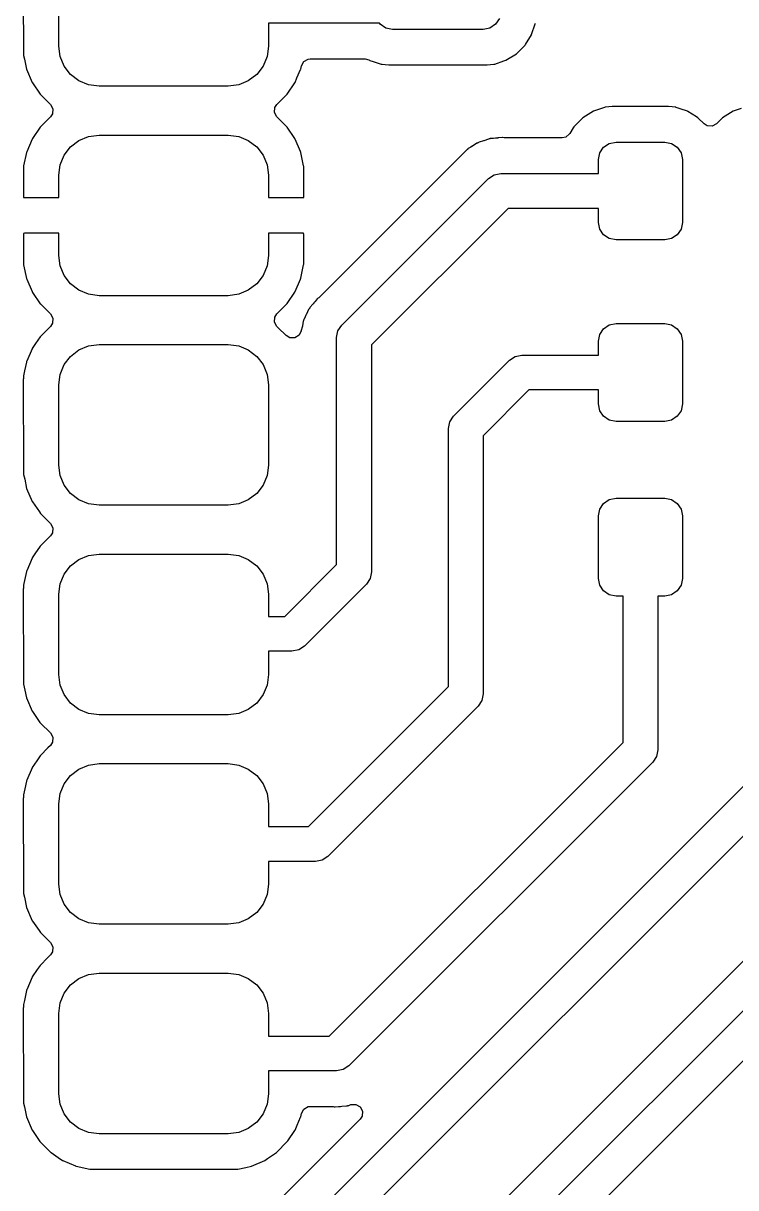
# Model space of a CAD drawing. Extents: x 170.5 to 254.5, y -139.5 to -85.5.
# Drawn here: x 194.77 to 204.96, y -122.57 to -105.9 of the extents above; entities that cross this region are included whole.
import ezdxf

# ---------------------------------------------------------------- set-up
doc = ezdxf.new("R2010")
doc.units = 0
doc.layers.add('BLACK', color=7, linetype='CONTINUOUS')

msp = doc.modelspace()

# ---------------------------------------------------------------- linework, layer by layer
at = {"layer": 'BLACK', "linetype": 'CONTINUOUS'}
for p, q in [((194.766, -104.992), (194.767, -106.308)), ((195.275, -106.225), (195.275, -105.075)), ((201.581, -105.833), (201.527, -105.914)), ((199.864, -105.9), (198.275, -105.9)), ((198.275, -105.9), (198.275, -106.225)), ((199.873, -105.914), (199.864, -105.9)), ((199.954, -105.968), (199.873, -105.914)), ((200.05, -105.987), (199.954, -105.968)), ((201.35, -105.987), (200.05, -105.987)), ((201.446, -105.968), (201.35, -105.987)), ((201.527, -105.914), (201.446, -105.968)), ((202.042, -106.06), (202.093, -105.907)), ((202.093, -105.907), (202.096, -105.899)), ((201.953, -106.205), (202.038, -106.066)), ((202.038, -106.066), (202.042, -106.06)), ((202.038, -106.066), (202.038, -106.066)), ((194.767, -106.308), (194.767, -106.31)), ((194.767, -106.31), (194.767, -106.31)), ((194.767, -106.31), (194.767, -106.316)), ((194.767, -106.316), (194.769, -106.356)), ((194.769, -106.356), (194.77, -106.36)), ((194.77, -106.36), (194.77, -106.36)), ((194.77, -106.36), (194.782, -106.411)), ((195.295, -106.374), (195.275, -106.225)), ((198.275, -106.225), (198.255, -106.374)), ((201.674, -106.429), (201.824, -106.336)), ((201.824, -106.336), (201.949, -106.211)), ((201.949, -106.211), (201.953, -106.205)), ((194.782, -106.411), (194.814, -106.558)), ((195.352, -106.512), (195.295, -106.374)), ((195.443, -106.632), (195.352, -106.512)), ((198.198, -106.512), (198.107, -106.632)), ((198.255, -106.374), (198.198, -106.512)), ((198.737, -106.556), (198.747, -106.508)), ((198.747, -106.508), (198.781, -106.445)), ((198.781, -106.445), (198.844, -106.411)), ((198.844, -106.411), (198.87, -106.408)), ((198.87, -106.408), (199.657, -106.408)), ((199.657, -106.408), (199.714, -106.424)), ((199.714, -106.424), (199.714, -106.423)), ((199.714, -106.423), (199.721, -106.426)), ((199.721, -106.426), (199.727, -106.43)), ((199.727, -106.43), (199.775, -106.445)), ((199.775, -106.445), (199.889, -106.483)), ((199.889, -106.483), (199.889, -106.483)), ((199.889, -106.483), (199.895, -106.485)), ((199.895, -106.485), (199.902, -106.486)), ((199.902, -106.486), (199.902, -106.486)), ((199.902, -106.486), (199.945, -106.49)), ((199.945, -106.49), (200, -106.496)), ((200, -106.496), (201.4, -106.496)), ((201.4, -106.496), (201.404, -106.496)), ((201.404, -106.496), (201.499, -106.486)), ((201.404, -106.496), (201.404, -106.496)), ((201.499, -106.486), (201.506, -106.485)), ((201.499, -106.486), (201.499, -106.486)), ((201.506, -106.485), (201.513, -106.483)), ((201.513, -106.483), (201.645, -106.439)), ((201.513, -106.483), (201.513, -106.483)), ((201.645, -106.439), (201.674, -106.429)), ((194.814, -106.558), (194.895, -106.748)), ((195.562, -106.723), (195.443, -106.632)), ((198.107, -106.632), (197.987, -106.723)), ((198.656, -106.746), (198.683, -106.682)), ((198.683, -106.682), (198.735, -106.561)), ((198.735, -106.561), (198.737, -106.556)), ((198.735, -106.561), (198.735, -106.561)), ((194.895, -106.748), (194.899, -106.753)), ((194.899, -106.753), (194.899, -106.753)), ((194.899, -106.753), (195.007, -106.912)), ((195.701, -106.78), (195.562, -106.723)), ((195.85, -106.8), (195.701, -106.78)), ((197.7, -106.8), (195.85, -106.8)), ((197.849, -106.78), (197.7, -106.8)), ((197.987, -106.723), (197.849, -106.78)), ((198.543, -106.912), (198.652, -106.751)), ((198.652, -106.751), (198.656, -106.746)), ((195.007, -106.912), (195.011, -106.919)), ((195.011, -106.919), (195.032, -106.94)), ((195.032, -106.94), (195.154, -107.061)), ((198.397, -107.06), (198.54, -106.917)), ((198.54, -106.917), (198.543, -106.912)), ((195.154, -107.061), (195.188, -107.123)), ((195.183, -107.194), (195.154, -107.239)), ((195.188, -107.123), (195.183, -107.194)), ((198.362, -107.177), (198.367, -107.107)), ((198.396, -107.24), (198.362, -107.177)), ((198.367, -107.107), (198.396, -107.061)), ((198.396, -107.061), (198.397, -107.06)), ((202.926, -107.158), (202.776, -107.252)), ((203.04, -107.12), (202.926, -107.158)), ((203.087, -107.105), (203.04, -107.12)), ((203.094, -107.102), (203.087, -107.105)), ((203.087, -107.105), (203.087, -107.105)), ((203.101, -107.102), (203.094, -107.102)), ((203.196, -107.092), (203.101, -107.102)), ((203.101, -107.102), (203.101, -107.102)), ((203.2, -107.091), (203.196, -107.092)), ((203.196, -107.092), (203.196, -107.092)), ((204, -107.091), (203.2, -107.091)), ((204.055, -107.097), (204, -107.091)), ((204.098, -107.102), (204.055, -107.097)), ((204.105, -107.102), (204.098, -107.102)), ((204.098, -107.102), (204.098, -107.102)), ((204.111, -107.104), (204.105, -107.102)), ((204.17, -107.124), (204.111, -107.104)), ((204.111, -107.104), (204.111, -107.104)), ((204.273, -107.158), (204.17, -107.124)), ((204.279, -107.162), (204.273, -107.158)), ((204.404, -107.239), (204.279, -107.162)), ((204.279, -107.162), (204.279, -107.162)), ((204.926, -107.158), (204.776, -107.252)), ((205.04, -107.12), (204.926, -107.158)), ((195.154, -107.239), (195.015, -107.379)), ((198.534, -107.377), (198.396, -107.24)), ((202.776, -107.252), (202.651, -107.377)), ((204.423, -107.251), (204.404, -107.239)), ((204.428, -107.256), (204.423, -107.251)), ((204.511, -107.338), (204.428, -107.256)), ((204.556, -107.367), (204.511, -107.338)), ((204.627, -107.372), (204.556, -107.367)), ((204.689, -107.338), (204.627, -107.372)), ((204.716, -107.312), (204.689, -107.338)), ((204.776, -107.252), (204.716, -107.312)), ((195.007, -107.388), (194.898, -107.549)), ((195.015, -107.379), (195.007, -107.388)), ((195.562, -107.577), (195.701, -107.52)), ((195.701, -107.52), (195.85, -107.5)), ((195.85, -107.5), (197.7, -107.5)), ((197.7, -107.5), (197.849, -107.52)), ((197.849, -107.52), (197.987, -107.577)), ((198.542, -107.386), (198.534, -107.377)), ((198.651, -107.548), (198.542, -107.386)), ((202.533, -107.529), (202.479, -107.541)), ((202.586, -107.482), (202.533, -107.529)), ((202.589, -107.477), (202.586, -107.482)), ((202.638, -107.397), (202.589, -107.477)), ((202.647, -107.383), (202.638, -107.397)), ((202.651, -107.377), (202.647, -107.383)), ((202.647, -107.383), (202.647, -107.383)), ((194.892, -107.56), (194.816, -107.739)), ((194.898, -107.549), (194.892, -107.56)), ((195.352, -107.787), (195.443, -107.668)), ((195.443, -107.668), (195.562, -107.577)), ((197.987, -107.577), (198.107, -107.668)), ((198.107, -107.668), (198.198, -107.787)), ((198.657, -107.558), (198.651, -107.548)), ((198.733, -107.737), (198.657, -107.558)), ((201.127, -107.701), (201.123, -107.705)), ((201.131, -107.697), (201.127, -107.701)), ((201.127, -107.701), (201.127, -107.701)), ((201.136, -107.694), (201.131, -107.697)), ((201.173, -107.672), (201.136, -107.694)), ((201.136, -107.694), (201.136, -107.694)), ((201.193, -107.66), (201.173, -107.672)), ((201.197, -107.657), (201.193, -107.66)), ((201.258, -107.617), (201.197, -107.657)), ((201.265, -107.615), (201.258, -107.617)), ((201.27, -107.612), (201.265, -107.615)), ((201.276, -107.609), (201.27, -107.612)), ((201.282, -107.606), (201.276, -107.609)), ((201.289, -107.603), (201.282, -107.606)), ((201.352, -107.583), (201.289, -107.603)), ((201.289, -107.603), (201.289, -107.603)), ((201.356, -107.582), (201.352, -107.583)), ((201.424, -107.557), (201.356, -107.582)), ((201.432, -107.556), (201.424, -107.557)), ((201.437, -107.555), (201.432, -107.556)), ((201.443, -107.553), (201.437, -107.555)), ((201.45, -107.551), (201.443, -107.553)), ((201.458, -107.551), (201.45, -107.551)), ((201.498, -107.547), (201.458, -107.551)), ((201.458, -107.551), (201.458, -107.551)), ((201.523, -107.545), (201.498, -107.547)), ((201.527, -107.545), (201.523, -107.545)), ((201.552, -107.542), (201.527, -107.545)), ((201.556, -107.541), (201.552, -107.542)), ((201.552, -107.542), (201.552, -107.542)), ((201.564, -107.541), (201.556, -107.541)), ((201.574, -107.541), (201.564, -107.541)), ((201.619, -107.537), (201.574, -107.541)), ((201.627, -107.537), (201.619, -107.537)), ((201.619, -107.537), (201.619, -107.537)), ((201.648, -107.54), (201.627, -107.537)), ((201.667, -107.541), (201.648, -107.54)), ((201.648, -107.54), (201.648, -107.54)), ((202.479, -107.541), (201.667, -107.541)), ((203.019, -107.754), (203.073, -107.673)), ((203.073, -107.673), (203.154, -107.619)), ((203.154, -107.619), (203.25, -107.6)), ((203.25, -107.6), (203.95, -107.6)), ((203.95, -107.6), (204.046, -107.619)), ((204.046, -107.619), (204.127, -107.673)), ((204.127, -107.673), (204.181, -107.754)), ((194.812, -107.75), (194.771, -107.941)), ((194.816, -107.739), (194.812, -107.75)), ((195.295, -107.926), (195.352, -107.787)), ((198.198, -107.787), (198.255, -107.926)), ((198.737, -107.748), (198.733, -107.737)), ((198.779, -107.94), (198.737, -107.748)), ((201.054, -107.773), (199.011, -109.816)), ((201.057, -107.77), (201.054, -107.773)), ((201.105, -107.719), (201.057, -107.77)), ((201.11, -107.714), (201.105, -107.719)), ((201.105, -107.719), (201.105, -107.719)), ((201.116, -107.71), (201.11, -107.714)), ((201.12, -107.707), (201.116, -107.71)), ((201.122, -107.705), (201.12, -107.707)), ((201.123, -107.705), (201.122, -107.705)), ((201.123, -107.705), (201.123, -107.705)), ((203, -107.85), (203.019, -107.754)), ((203, -108.05), (203, -107.85)), ((204.181, -107.754), (204.2, -107.85)), ((204.2, -107.85), (204.2, -108.75)), ((194.769, -107.951), (194.767, -107.99)), ((194.767, -107.99), (194.767, -107.994)), ((194.767, -107.994), (194.767, -108.378)), ((194.771, -107.941), (194.769, -107.951)), ((195.275, -108.075), (195.295, -107.926)), ((198.255, -107.926), (198.275, -108.075)), ((198.78, -107.949), (198.779, -107.94)), ((198.783, -107.99), (198.78, -107.949)), ((198.783, -107.994), (198.783, -107.99)), ((198.783, -108.382), (198.783, -107.994)), ((195.275, -108.396), (195.275, -108.075)), ((198.275, -108.075), (198.275, -108.396)), ((199.323, -110.223), (201.423, -108.123)), ((201.423, -108.123), (201.504, -108.069)), ((201.423, -108.123), (201.423, -108.123)), ((201.504, -108.069), (201.6, -108.05)), ((201.6, -108.05), (203, -108.05)), ((194.767, -108.378), (194.771, -108.393)), ((194.771, -108.393), (194.773, -108.394)), ((194.773, -108.394), (194.781, -108.396)), ((194.781, -108.396), (195.275, -108.396)), ((198.275, -108.396), (198.765, -108.396)), ((198.765, -108.396), (198.78, -108.392)), ((198.78, -108.392), (198.781, -108.39)), ((198.781, -108.39), (198.783, -108.382)), ((201.704, -108.55), (199.75, -110.504)), ((203, -108.55), (201.704, -108.55)), ((203, -108.75), (203, -108.55)), ((203.019, -108.846), (203, -108.75)), ((203.073, -108.927), (203.019, -108.846)), ((204.181, -108.846), (204.127, -108.927)), ((204.2, -108.75), (204.181, -108.846)), ((194.769, -108.91), (194.767, -108.918)), ((194.767, -108.918), (194.767, -109.306)), ((194.77, -108.908), (194.769, -108.91)), ((194.785, -108.904), (194.77, -108.908)), ((195.275, -108.904), (194.785, -108.904)), ((195.275, -109.225), (195.275, -108.904)), ((198.769, -108.904), (198.275, -108.904)), ((198.275, -108.904), (198.275, -109.225)), ((198.777, -108.906), (198.769, -108.904)), ((198.779, -108.907), (198.777, -108.906)), ((198.783, -108.922), (198.779, -108.907)), ((198.783, -109.306), (198.783, -108.922)), ((203.154, -108.981), (203.073, -108.927)), ((203.25, -109), (203.154, -108.981)), ((203.95, -109), (203.25, -109)), ((204.046, -108.981), (203.95, -109)), ((204.127, -108.927), (204.046, -108.981)), ((194.767, -109.306), (194.767, -109.31)), ((194.767, -109.31), (194.77, -109.351)), ((194.77, -109.351), (194.771, -109.36)), ((194.771, -109.36), (194.813, -109.552)), ((195.295, -109.374), (195.275, -109.225)), ((198.275, -109.225), (198.255, -109.374)), ((198.738, -109.55), (198.779, -109.359)), ((198.779, -109.359), (198.781, -109.349)), ((198.781, -109.349), (198.783, -109.31)), ((198.783, -109.31), (198.783, -109.306)), ((195.352, -109.512), (195.295, -109.374)), ((195.443, -109.632), (195.352, -109.512)), ((198.198, -109.512), (198.107, -109.632)), ((198.255, -109.374), (198.198, -109.512)), ((194.813, -109.552), (194.817, -109.563)), ((194.817, -109.563), (194.893, -109.742)), ((195.562, -109.723), (195.443, -109.632)), ((198.107, -109.632), (197.987, -109.723)), ((198.658, -109.74), (198.734, -109.561)), ((198.734, -109.561), (198.738, -109.55)), ((194.893, -109.742), (194.899, -109.752)), ((194.899, -109.752), (195.008, -109.914)), ((195.701, -109.78), (195.562, -109.723)), ((195.85, -109.8), (195.701, -109.78)), ((197.7, -109.8), (195.85, -109.8)), ((197.849, -109.78), (197.7, -109.8)), ((197.987, -109.723), (197.849, -109.78)), ((198.543, -109.912), (198.652, -109.751)), ((198.652, -109.751), (198.658, -109.74)), ((198.974, -109.847), (198.945, -109.882)), ((198.979, -109.841), (198.974, -109.847)), ((198.974, -109.847), (198.974, -109.847)), ((198.985, -109.837), (198.979, -109.841)), ((198.997, -109.829), (198.985, -109.837)), ((198.985, -109.837), (198.985, -109.837)), ((199.011, -109.816), (198.997, -109.829)), ((195.008, -109.914), (195.016, -109.923)), ((195.016, -109.923), (195.154, -110.06)), ((198.396, -110.061), (198.535, -109.921)), ((198.535, -109.921), (198.543, -109.912)), ((198.85, -109.999), (198.819, -110.065)), ((198.855, -109.993), (198.85, -109.999)), ((198.858, -109.988), (198.855, -109.993)), ((198.861, -109.983), (198.858, -109.988)), ((198.865, -109.976), (198.861, -109.983)), ((198.869, -109.971), (198.865, -109.976)), ((198.912, -109.921), (198.869, -109.971)), ((198.915, -109.917), (198.912, -109.921)), ((198.93, -109.898), (198.915, -109.917)), ((198.932, -109.895), (198.93, -109.898)), ((198.938, -109.889), (198.932, -109.895)), ((198.945, -109.882), (198.938, -109.889)), ((195.154, -110.06), (195.188, -110.123)), ((195.183, -110.193), (195.154, -110.239)), ((195.188, -110.123), (195.183, -110.193)), ((198.362, -110.177), (198.367, -110.106)), ((198.396, -110.239), (198.362, -110.177)), ((198.367, -110.106), (198.396, -110.061)), ((198.774, -110.166), (198.761, -110.23)), ((198.775, -110.159), (198.774, -110.166)), ((198.774, -110.166), (198.774, -110.166)), ((198.778, -110.152), (198.775, -110.159)), ((198.78, -110.147), (198.778, -110.152)), ((198.782, -110.141), (198.78, -110.147)), ((198.784, -110.134), (198.782, -110.141)), ((198.817, -110.069), (198.784, -110.134)), ((198.819, -110.065), (198.817, -110.069)), ((203.154, -110.219), (203.25, -110.2)), ((203.25, -110.2), (203.95, -110.2)), ((203.95, -110.2), (204.046, -110.219)), ((195.154, -110.239), (195.01, -110.383)), ((198.425, -110.268), (198.396, -110.239)), ((198.518, -110.36), (198.425, -110.268)), ((198.53, -110.372), (198.518, -110.36)), ((198.713, -110.366), (198.653, -110.404)), ((198.742, -110.305), (198.713, -110.366)), ((198.744, -110.298), (198.742, -110.306)), ((198.742, -110.306), (198.742, -110.305)), ((198.756, -110.249), (198.744, -110.298)), ((198.76, -110.235), (198.756, -110.249)), ((198.761, -110.23), (198.76, -110.235)), ((199.25, -110.4), (199.269, -110.304)), ((199.269, -110.304), (199.323, -110.223)), ((203, -110.45), (203.019, -110.354)), ((203.019, -110.354), (203.073, -110.273)), ((203.073, -110.273), (203.154, -110.219)), ((204.046, -110.219), (204.127, -110.273)), ((204.127, -110.273), (204.181, -110.354)), ((204.181, -110.354), (204.2, -110.45)), ((194.942, -110.484), (194.894, -110.554)), ((195.007, -110.388), (194.942, -110.484)), ((195.01, -110.383), (195.007, -110.388)), ((195.007, -110.388), (195.007, -110.388)), ((195.562, -110.577), (195.701, -110.52)), ((195.701, -110.52), (195.85, -110.5)), ((195.85, -110.5), (197.7, -110.5)), ((197.7, -110.5), (197.849, -110.52)), ((197.849, -110.52), (197.987, -110.577)), ((198.582, -110.404), (198.53, -110.372)), ((198.653, -110.404), (198.582, -110.404)), ((199.25, -113.649), (199.25, -110.4)), ((199.75, -110.504), (199.75, -113.753)), ((203, -110.65), (203, -110.45)), ((204.2, -110.45), (204.2, -111.35)), ((194.892, -110.559), (194.816, -110.737)), ((194.894, -110.554), (194.892, -110.559)), ((195.352, -110.787), (195.443, -110.668)), ((195.443, -110.668), (195.562, -110.577)), ((197.987, -110.577), (198.107, -110.668)), ((198.107, -110.668), (198.198, -110.787)), ((201.723, -110.723), (201.804, -110.669)), ((201.804, -110.669), (201.9, -110.65)), ((201.9, -110.65), (201.9, -110.65)), ((201.9, -110.65), (203, -110.65)), ((194.812, -110.75), (194.784, -110.877)), ((194.813, -110.744), (194.812, -110.75)), ((194.816, -110.737), (194.813, -110.744)), ((195.295, -110.926), (195.352, -110.787)), ((198.198, -110.787), (198.255, -110.926)), ((200.923, -111.523), (201.723, -110.723)), ((194.767, -110.99), (194.766, -110.992)), ((194.766, -110.992), (194.767, -112.308)), ((194.769, -110.951), (194.767, -110.99)), ((194.784, -110.877), (194.769, -110.946)), ((194.769, -110.946), (194.769, -110.951)), ((195.275, -111.075), (195.295, -110.926)), ((198.255, -110.926), (198.275, -111.075)), ((195.275, -112.225), (195.275, -111.075)), ((198.275, -111.075), (198.275, -112.225)), ((202.004, -111.15), (201.35, -111.804)), ((203, -111.15), (202.004, -111.15)), ((203, -111.35), (203, -111.15)), ((203.019, -111.446), (203, -111.35)), ((204.2, -111.35), (204.181, -111.446)), ((200.869, -111.604), (200.923, -111.523)), ((203.073, -111.527), (203.019, -111.446)), ((203.154, -111.581), (203.073, -111.527)), ((204.127, -111.527), (204.046, -111.581)), ((204.181, -111.446), (204.127, -111.527)), ((200.85, -111.7), (200.869, -111.604)), ((200.85, -115.396), (200.85, -111.7)), ((203.25, -111.6), (203.154, -111.581)), ((203.95, -111.6), (203.25, -111.6)), ((204.046, -111.581), (203.95, -111.6)), ((201.35, -111.804), (201.35, -115.5)), ((194.767, -112.308), (194.767, -112.31)), ((194.767, -112.31), (194.767, -112.31)), ((194.767, -112.31), (194.768, -112.335)), ((194.768, -112.335), (194.769, -112.356)), ((194.769, -112.356), (194.77, -112.36)), ((194.77, -112.36), (194.77, -112.36)), ((194.77, -112.36), (194.786, -112.429)), ((195.295, -112.374), (195.275, -112.225)), ((198.275, -112.225), (198.255, -112.374)), ((194.786, -112.429), (194.814, -112.558)), ((195.352, -112.512), (195.295, -112.374)), ((195.443, -112.632), (195.352, -112.512)), ((198.198, -112.512), (198.107, -112.632)), ((198.255, -112.374), (198.198, -112.512)), ((194.814, -112.558), (194.895, -112.748)), ((195.562, -112.723), (195.443, -112.632)), ((198.107, -112.632), (197.987, -112.723)), ((203.154, -112.719), (203.25, -112.7)), ((203.25, -112.7), (203.95, -112.7)), ((203.95, -112.7), (204.046, -112.719)), ((194.895, -112.748), (194.899, -112.753)), ((194.899, -112.753), (194.899, -112.753)), ((194.899, -112.753), (194.996, -112.896)), ((195.701, -112.78), (195.562, -112.723)), ((195.85, -112.8), (195.701, -112.78)), ((197.7, -112.8), (195.85, -112.8)), ((197.849, -112.78), (197.7, -112.8)), ((197.987, -112.723), (197.849, -112.78)), ((203, -112.95), (203.019, -112.854)), ((203.019, -112.854), (203.073, -112.773)), ((203.073, -112.773), (203.154, -112.719)), ((204.046, -112.719), (204.127, -112.773)), ((204.127, -112.773), (204.181, -112.854)), ((204.181, -112.854), (204.2, -112.95)), ((194.996, -112.896), (195.011, -112.919)), ((195.011, -112.919), (195.154, -113.061)), ((203, -113.85), (203, -112.95)), ((204.2, -112.95), (204.2, -113.85)), ((195.154, -113.061), (195.188, -113.123)), ((195.183, -113.194), (195.154, -113.239)), ((195.188, -113.123), (195.183, -113.194)), ((195.115, -113.278), (195.01, -113.383)), ((195.154, -113.239), (195.115, -113.278)), ((194.933, -113.497), (194.894, -113.554)), ((195.007, -113.388), (194.933, -113.497)), ((195.01, -113.383), (195.007, -113.388)), ((195.007, -113.388), (195.007, -113.388)), ((195.562, -113.577), (195.701, -113.52)), ((195.701, -113.52), (195.85, -113.5)), ((195.85, -113.5), (197.7, -113.5)), ((197.7, -113.5), (197.849, -113.52)), ((197.849, -113.52), (197.987, -113.577)), ((194.892, -113.559), (194.816, -113.737)), ((194.894, -113.554), (194.892, -113.559)), ((195.352, -113.787), (195.443, -113.668)), ((195.443, -113.668), (195.562, -113.577)), ((197.987, -113.577), (198.107, -113.668)), ((198.107, -113.668), (198.198, -113.787)), ((198.508, -114.391), (199.25, -113.649)), ((194.812, -113.75), (194.775, -113.921)), ((194.813, -113.744), (194.812, -113.75)), ((194.816, -113.737), (194.813, -113.744)), ((195.295, -113.926), (195.352, -113.787)), ((198.198, -113.787), (198.255, -113.926)), ((199.731, -113.848), (199.677, -113.93)), ((199.75, -113.753), (199.731, -113.848)), ((203.019, -113.946), (203, -113.85)), ((204.2, -113.85), (204.181, -113.946)), ((194.767, -113.99), (194.766, -113.992)), ((194.766, -113.992), (194.767, -115.308)), ((194.769, -113.951), (194.767, -113.99)), ((194.775, -113.921), (194.769, -113.946)), ((194.769, -113.946), (194.769, -113.951)), ((195.275, -114.075), (195.295, -113.926)), ((198.255, -113.926), (198.275, -114.075)), ((199.677, -113.93), (198.789, -114.817)), ((203.073, -114.027), (203.019, -113.946)), ((203.154, -114.081), (203.073, -114.027)), ((204.127, -114.027), (204.046, -114.081)), ((204.181, -113.946), (204.127, -114.027)), ((195.275, -115.225), (195.275, -114.075)), ((198.275, -114.075), (198.275, -114.391)), ((203.25, -114.1), (203.154, -114.081)), ((203.35, -114.1), (203.25, -114.1)), ((203.35, -116.196), (203.35, -114.1)), ((203.95, -114.1), (203.85, -114.1)), ((203.85, -114.1), (203.85, -116.3)), ((204.046, -114.081), (203.95, -114.1)), ((198.275, -114.391), (198.508, -114.391)), ((198.789, -114.817), (198.708, -114.872)), ((198.612, -114.891), (198.275, -114.891)), ((198.275, -114.891), (198.275, -115.225)), ((198.708, -114.872), (198.612, -114.891)), ((194.767, -115.308), (194.767, -115.31)), ((194.767, -115.31), (194.767, -115.31)), ((194.767, -115.31), (194.768, -115.335)), ((194.768, -115.335), (194.769, -115.356)), ((194.769, -115.356), (194.77, -115.36)), ((194.77, -115.36), (194.77, -115.36)), ((194.77, -115.36), (194.79, -115.45)), ((195.295, -115.374), (195.275, -115.225)), ((198.275, -115.225), (198.255, -115.374)), ((194.79, -115.45), (194.814, -115.558)), ((195.352, -115.512), (195.295, -115.374)), ((195.443, -115.632), (195.352, -115.512)), ((198.198, -115.512), (198.107, -115.632)), ((198.255, -115.374), (198.198, -115.512)), ((198.846, -117.4), (200.85, -115.396)), ((201.35, -115.5), (201.331, -115.596)), ((194.814, -115.558), (194.895, -115.748)), ((195.562, -115.723), (195.443, -115.632)), ((198.107, -115.632), (197.987, -115.723)), ((201.277, -115.677), (199.127, -117.827)), ((201.331, -115.596), (201.277, -115.677)), ((194.895, -115.748), (194.899, -115.753)), ((194.899, -115.753), (194.899, -115.753)), ((194.899, -115.753), (195.005, -115.91)), ((195.323, -126.573), (206.113, -115.783)), ((195.701, -115.78), (195.562, -115.723)), ((195.85, -115.8), (195.701, -115.78)), ((197.7, -115.8), (195.85, -115.8)), ((197.849, -115.78), (197.7, -115.8)), ((197.987, -115.723), (197.849, -115.78)), ((195.005, -115.91), (195.011, -115.919)), ((195.011, -115.919), (195.154, -116.061)), ((195.154, -116.061), (195.188, -116.123)), ((195.183, -116.194), (195.154, -116.239)), ((195.188, -116.123), (195.183, -116.194)), ((199.146, -120.4), (203.35, -116.196)), ((195.118, -116.274), (195.01, -116.383)), ((195.154, -116.239), (195.118, -116.274)), ((206.394, -116.21), (195.75, -126.854)), ((203.85, -116.3), (203.831, -116.396)), ((194.959, -116.459), (194.894, -116.554)), ((195.007, -116.388), (194.959, -116.459)), ((195.01, -116.383), (195.007, -116.388)), ((195.007, -116.388), (195.007, -116.388)), ((195.562, -116.577), (195.701, -116.52)), ((195.701, -116.52), (195.85, -116.5)), ((195.85, -116.5), (197.7, -116.5)), ((197.7, -116.5), (197.849, -116.52)), ((197.849, -116.52), (197.987, -116.577)), ((203.777, -116.477), (199.427, -120.827)), ((203.831, -116.396), (203.777, -116.477)), ((194.892, -116.559), (194.816, -116.737)), ((194.894, -116.554), (194.892, -116.559)), ((195.352, -116.787), (195.443, -116.668)), ((195.443, -116.668), (195.562, -116.577)), ((197.987, -116.577), (198.107, -116.668)), ((198.107, -116.668), (198.198, -116.787)), ((194.788, -116.86), (194.769, -116.946)), ((194.812, -116.75), (194.788, -116.86)), ((194.813, -116.744), (194.812, -116.75)), ((194.812, -116.75), (194.812, -116.75)), ((194.816, -116.737), (194.813, -116.744)), ((195.295, -116.926), (195.352, -116.787)), ((198.198, -116.787), (198.255, -116.926)), ((194.767, -116.99), (194.766, -116.992)), ((194.766, -116.992), (194.767, -118.308)), ((194.769, -116.951), (194.767, -116.99)), ((194.769, -116.946), (194.769, -116.951)), ((195.275, -117.075), (195.295, -116.926)), ((198.255, -116.926), (198.275, -117.075)), ((195.275, -118.225), (195.275, -117.075)), ((198.275, -117.075), (198.275, -117.4)), ((198.275, -117.4), (198.846, -117.4)), ((199.127, -117.827), (199.046, -117.881)), ((198.95, -117.9), (198.275, -117.9)), ((198.275, -117.9), (198.275, -118.225)), ((199.046, -117.881), (198.95, -117.9)), ((194.767, -118.308), (194.767, -118.31)), ((194.767, -118.31), (194.767, -118.31)), ((194.767, -118.31), (194.768, -118.337)), ((194.768, -118.337), (194.769, -118.356)), ((194.769, -118.356), (194.77, -118.36)), ((194.77, -118.36), (194.77, -118.36)), ((194.77, -118.36), (194.782, -118.413)), ((195.295, -118.374), (195.275, -118.225)), ((197.073, -127.323), (206.073, -118.323)), ((198.275, -118.225), (198.255, -118.374)), ((194.782, -118.413), (194.814, -118.558)), ((195.352, -118.512), (195.295, -118.374)), ((195.443, -118.632), (195.352, -118.512)), ((198.198, -118.512), (198.107, -118.632)), ((198.255, -118.374), (198.198, -118.512)), ((194.814, -118.558), (194.895, -118.748)), ((195.562, -118.723), (195.443, -118.632)), ((198.107, -118.632), (197.987, -118.723)), ((194.895, -118.748), (194.899, -118.753)), ((194.899, -118.753), (194.899, -118.753)), ((194.899, -118.753), (194.992, -118.89)), ((195.701, -118.78), (195.562, -118.723)), ((195.85, -118.8), (195.701, -118.78)), ((197.7, -118.8), (195.85, -118.8)), ((206.354, -118.75), (197.5, -127.604)), ((197.849, -118.78), (197.7, -118.8)), ((197.987, -118.723), (197.849, -118.78)), ((194.992, -118.89), (195.011, -118.919)), ((195.011, -118.919), (195.154, -119.061)), ((195.154, -119.061), (195.188, -119.123)), ((195.183, -119.194), (195.154, -119.239)), ((195.188, -119.123), (195.183, -119.194)), ((195.114, -119.279), (195.01, -119.383)), ((195.154, -119.239), (195.114, -119.279)), ((198.045, -127.777), (206.527, -119.295)), ((194.966, -119.449), (194.894, -119.554)), ((195.007, -119.388), (194.966, -119.449)), ((195.01, -119.383), (195.007, -119.388)), ((195.007, -119.388), (195.007, -119.388)), ((195.562, -119.577), (195.701, -119.52)), ((195.701, -119.52), (195.85, -119.5)), ((195.85, -119.5), (197.7, -119.5)), ((197.7, -119.5), (197.849, -119.52)), ((197.849, -119.52), (197.987, -119.577)), ((194.892, -119.559), (194.816, -119.737)), ((194.894, -119.554), (194.892, -119.559)), ((195.352, -119.787), (195.443, -119.668)), ((195.443, -119.668), (195.562, -119.577)), ((197.987, -119.577), (198.107, -119.668)), ((198.107, -119.668), (198.198, -119.787)), ((194.812, -119.75), (194.782, -119.889)), ((194.813, -119.744), (194.812, -119.75)), ((194.816, -119.737), (194.813, -119.744)), ((195.295, -119.926), (195.352, -119.787)), ((198.198, -119.787), (198.255, -119.926)), ((194.767, -119.99), (194.766, -119.992)), ((194.766, -119.992), (194.767, -121.308)), ((194.769, -119.951), (194.767, -119.99)), ((194.782, -119.889), (194.769, -119.946)), ((194.769, -119.946), (194.769, -119.951)), ((195.275, -120.075), (195.295, -119.926)), ((198.255, -119.926), (198.275, -120.075)), ((195.275, -121.225), (195.275, -120.075)), ((198.275, -120.075), (198.275, -120.4)), ((198.275, -120.4), (199.146, -120.4)), ((199.427, -120.827), (199.346, -120.881)), ((199.25, -120.9), (198.275, -120.9)), ((198.275, -120.9), (198.275, -121.225)), ((199.346, -120.881), (199.25, -120.9)), ((194.767, -121.308), (194.767, -121.31)), ((194.767, -121.31), (194.767, -121.31)), ((194.767, -121.31), (194.768, -121.337)), ((194.768, -121.337), (194.769, -121.356)), ((194.769, -121.356), (194.77, -121.36)), ((194.77, -121.36), (194.77, -121.36)), ((194.77, -121.36), (194.782, -121.413)), ((195.295, -121.374), (195.275, -121.225)), ((198.275, -121.225), (198.255, -121.374)), ((194.782, -121.413), (194.814, -121.558)), ((195.352, -121.512), (195.295, -121.374)), ((195.443, -121.632), (195.352, -121.512)), ((198.198, -121.512), (198.107, -121.632)), ((198.255, -121.374), (198.198, -121.512)), ((198.737, -121.556), (198.747, -121.508)), ((198.747, -121.508), (198.781, -121.445)), ((198.781, -121.445), (198.844, -121.411)), ((198.844, -121.411), (198.87, -121.408)), ((198.87, -121.408), (199.183, -121.408)), ((199.183, -121.408), (199.202, -121.41)), ((199.202, -121.41), (199.216, -121.412)), ((199.216, -121.412), (199.216, -121.412)), ((199.216, -121.412), (199.223, -121.413)), ((199.223, -121.413), (199.231, -121.413)), ((199.231, -121.413), (199.276, -121.409)), ((199.231, -121.413), (199.231, -121.413)), ((199.276, -121.409), (199.286, -121.408)), ((199.286, -121.408), (199.294, -121.408)), ((199.294, -121.408), (199.308, -121.407)), ((199.308, -121.407), (199.323, -121.405)), ((199.323, -121.405), (199.327, -121.405)), ((199.327, -121.405), (199.392, -121.399)), ((199.392, -121.399), (199.392, -121.399)), ((199.392, -121.399), (199.4, -121.399)), ((199.4, -121.399), (199.407, -121.397)), ((199.407, -121.397), (199.413, -121.395)), ((199.413, -121.395), (199.418, -121.394)), ((199.418, -121.394), (199.426, -121.393)), ((199.426, -121.393), (199.455, -121.382)), ((199.455, -121.382), (199.526, -121.378)), ((199.526, -121.378), (199.588, -121.413)), ((199.588, -121.413), (199.622, -121.475)), ((199.622, -121.475), (199.616, -121.546)), ((194.814, -121.558), (194.895, -121.748)), ((199.587, -121.59), (195.011, -126.166)), ((195.562, -121.723), (195.443, -121.632)), ((198.107, -121.632), (197.987, -121.723)), ((198.656, -121.746), (198.685, -121.677)), ((198.685, -121.677), (198.735, -121.561)), ((198.735, -121.561), (198.737, -121.556)), ((198.735, -121.561), (198.735, -121.561)), ((199.616, -121.546), (199.587, -121.59)), ((194.895, -121.748), (194.899, -121.753)), ((194.899, -121.753), (194.899, -121.753)), ((194.899, -121.753), (195.004, -121.908)), ((195.701, -121.78), (195.562, -121.723)), ((195.85, -121.8), (195.701, -121.78)), ((197.7, -121.8), (195.85, -121.8)), ((197.849, -121.78), (197.7, -121.8)), ((197.987, -121.723), (197.849, -121.78)), ((198.552, -121.9), (198.652, -121.751)), ((198.652, -121.751), (198.656, -121.746)), ((195.004, -121.908), (195.011, -121.919)), ((195.011, -121.919), (195.158, -122.065)), ((198.394, -122.064), (198.54, -121.917)), ((198.54, -121.917), (198.552, -121.9)), ((195.158, -122.065), (195.163, -122.068)), ((195.163, -122.068), (195.163, -122.068)), ((195.163, -122.068), (195.265, -122.137)), ((195.265, -122.137), (195.329, -122.181)), ((195.329, -122.181), (195.334, -122.183)), ((195.334, -122.183), (195.514, -122.26)), ((198.033, -122.261), (198.223, -122.18)), ((198.223, -122.18), (198.262, -122.153)), ((198.262, -122.153), (198.389, -122.067)), ((198.389, -122.067), (198.394, -122.064)), ((198.389, -122.067), (198.389, -122.067)), ((195.514, -122.26), (195.514, -122.26)), ((195.514, -122.26), (195.519, -122.262)), ((195.519, -122.262), (195.525, -122.263)), ((195.525, -122.263), (195.716, -122.305)), ((195.716, -122.305), (195.716, -122.305)), ((195.716, -122.305), (195.721, -122.306)), ((195.721, -122.306), (195.738, -122.307)), ((195.738, -122.307), (195.765, -122.308)), ((195.765, -122.308), (195.765, -122.308)), ((195.765, -122.308), (195.767, -122.308)), ((195.767, -122.308), (196.75, -122.308)), ((196.75, -122.308), (197.783, -122.308)), ((197.783, -122.308), (197.785, -122.308)), ((197.785, -122.308), (197.826, -122.306)), ((197.785, -122.308), (197.785, -122.308)), ((197.826, -122.306), (197.831, -122.306)), ((197.831, -122.306), (197.835, -122.305)), ((197.835, -122.305), (197.949, -122.28)), ((197.835, -122.305), (197.835, -122.305)), ((197.949, -122.28), (198.033, -122.261))]:
    msp.add_line(p, q, dxfattribs=at)

doc.saveas('drawing.dxf')
